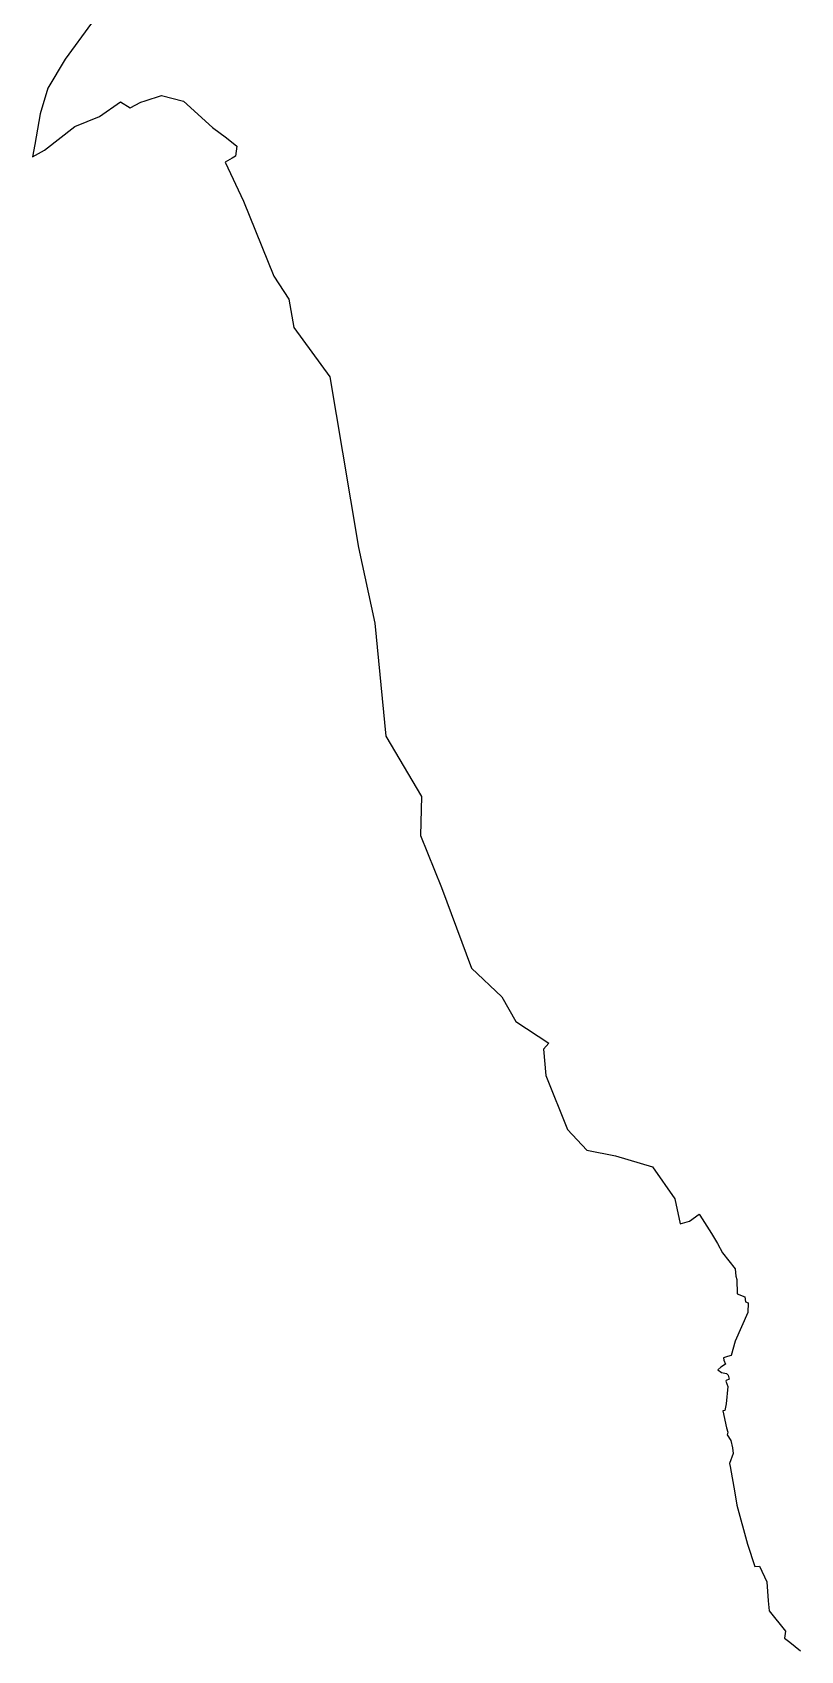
# Model space of a CAD drawing. Header units: metres. Extents: x 319750 to 415268, y 1725605 to 1842937.
# Drawn here: x 320373 to 323360, y 1820759 to 1827046 of the extents above; entities that cross this region are included whole.
import ezdxf

# ---------------------------------------------------------------- set-up
doc = ezdxf.new("R2010")
doc.units = ezdxf.units.M
doc.header["$MEASUREMENT"] = 0
doc.layers.add('DISTRICT BOUNDRY', color=86, linetype='Continuous')

msp = doc.modelspace()

# ---------------------------------------------------------------- linework, layer by layer
at = {"layer": 'DISTRICT BOUNDRY'}
msp.add_polyline3d([(320603.6, 1827081.4, 0), (320501.4, 1826941.7, 0), (320434.2, 1826829.5, 0), (320404.4, 1826729.4, 0), (320382.6, 1826610.8, 0), (320373.4, 1826563, 0), (320420.5, 1826588.8, 0), (320538.1, 1826679.7, 0), (320634.6, 1826719.7, 0), (320716.1, 1826775.7, 0), (320753.8, 1826753.2, 0), (320794.5, 1826774.8, 0), (320811.6, 1826779.9, 0), (320876, 1826800.3, 0), (320961.1, 1826778.8, 0), (321073.1, 1826676.3, 0), (321128.1, 1826636, 0), (321167.9, 1826604.2, 0), (321162.6, 1826565.1, 0), (321149.7, 1826556.9, 0), (321122.9, 1826541.5, 0), (321194, 1826390.3, 0), (321312.5, 1826099.4, 0), (321369.9, 1826009.5, 0), (321389.3, 1825899.7, 0), (321529.1, 1825708, 0), (321578.3, 1825414.8, 0), (321640.7, 1825044.1, 0), (321704.5, 1824751.1, 0), (321747.1, 1824311.5, 0), (321886.3, 1824076.9, 0), (321882.5, 1823925.6, 0), (321963.7, 1823723.6, 0), (322079.8, 1823410.7, 0), (322197.7, 1823299.3, 0), (322252.2, 1823202.7, 0), (322380.4, 1823119.5, 0), (322359.6, 1823096.2, 0), (322369.1, 1822993.9, 0), (322453, 1822784.2, 0), (322528.3, 1822703.9, 0), (322640.5, 1822681.1, 0), (322783.3, 1822639.3, 0), (322870.6, 1822514.2, 0), (322891.7, 1822417.7, 0), (322927.9, 1822427.9, 0), (322964.9, 1822455.2, 0), (322967.6, 1822450.6, 0), (323013.7, 1822380.3, 0), (323036.2, 1822341.3, 0), (323055.9, 1822304.6, 0), (323105, 1822242.5, 0), (323107.1, 1822213.9, 0), (323111.6, 1822200.8, 0), (323113.1, 1822145.9, 0), (323143.1, 1822133.6, 0), (323145.9, 1822113.7, 0), (323155.8, 1822110.4, 0), (323154.4, 1822073.2, 0), (323105.5, 1821961, 0), (323089.2, 1821905.4, 0), (323075.4, 1821901.4, 0), (323060.4, 1821897.4, 0), (323061.3, 1821887.8, 0), (323067, 1821871.6, 0), (323049.5, 1821860.4, 0), (323038.1, 1821849.6, 0), (323051.8, 1821840.3, 0), (323071.3, 1821835.7, 0), (323077.3, 1821829.6, 0), (323081.5, 1821814.3, 0), (323069.7, 1821809, 0), (323068.7, 1821805.7, 0), (323077.1, 1821785, 0), (323069.8, 1821718.7, 0), (323065.2, 1821692, 0), (323057.3, 1821691.1, 0), (323071.9, 1821625, 0), (323076, 1821608, 0), (323073.9, 1821597.2, 0), (323087.8, 1821575.1, 0), (323094.3, 1821546.9, 0), (323097, 1821525, 0), (323083.6, 1821486.3, 0), (323085.1, 1821474.9, 0), (323103.3, 1821371.8, 0), (323111.4, 1821324.3, 0), (323153.5, 1821173.2, 0), (323181.7, 1821085.7, 0), (323199.2, 1821088, 0), (323228.6, 1821026, 0), (323232.8, 1820952.5, 0), (323237.2, 1820913.6, 0), (323301, 1820835.4, 0), (323296.4, 1820807.6, 0), (323317.4, 1820792, 0), (323359.6, 1820758.6, 0)], dxfattribs=at)

doc.saveas('drawing.dxf')
